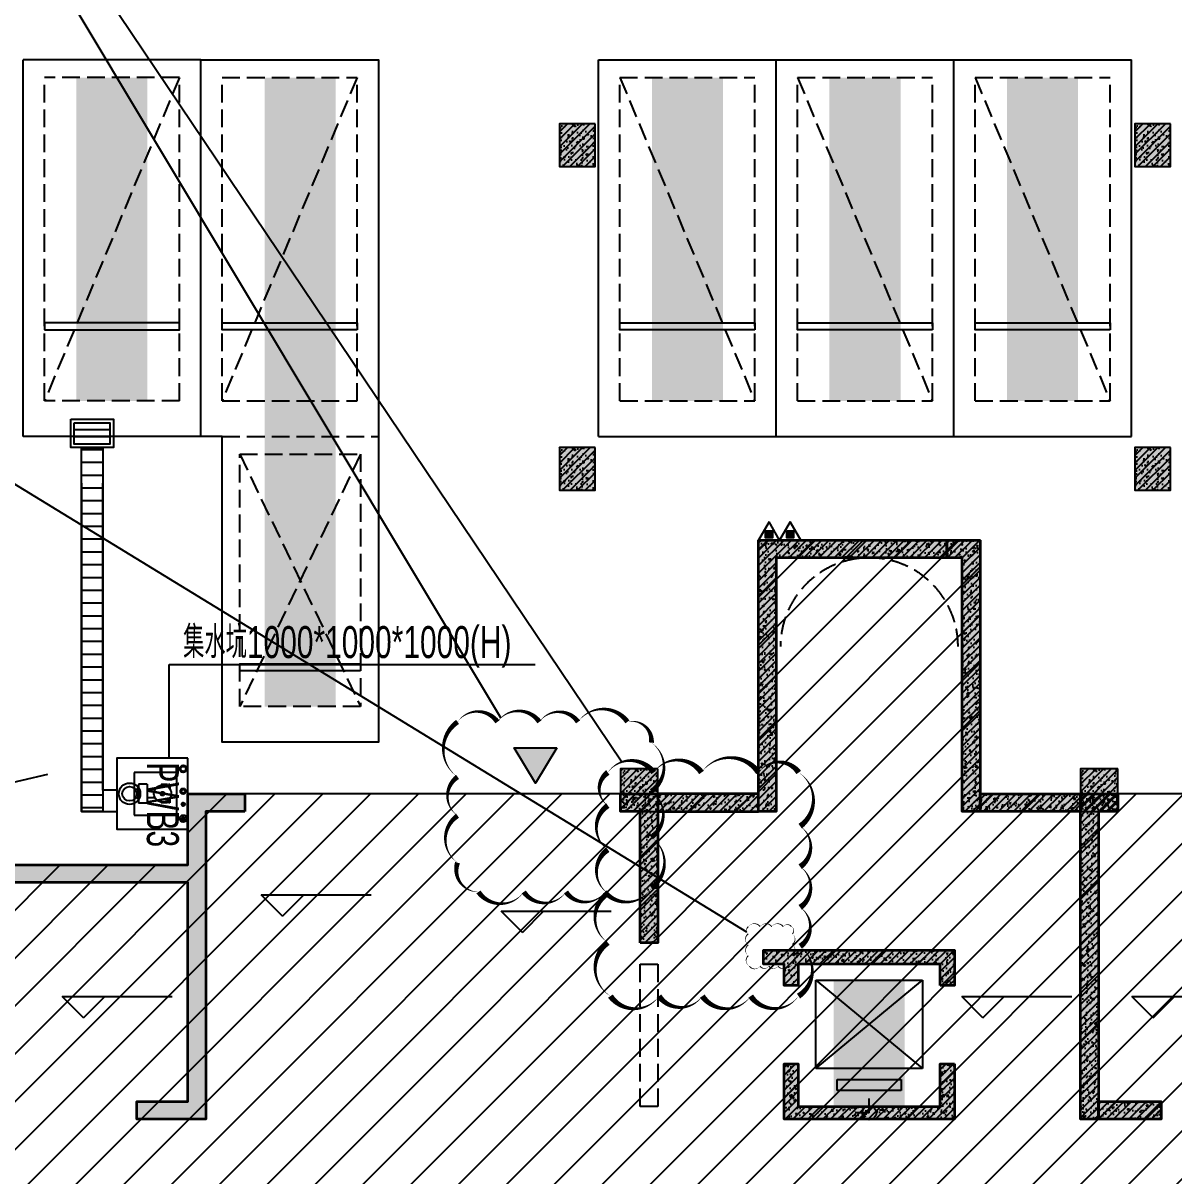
# Model space of a CAD drawing. Extents: x -1338203 to 1886333, y -783476 to 1038610.
# Drawn here: x 684905 to 701105, y -384452 to -368229 of the extents above; entities that cross this region are included whole.
import ezdxf

# ---------------------------------------------------------------- set-up
doc = ezdxf.new("R2010")
doc.units = 0
doc.header["$LTSCALE"] = 1000
doc.header["$MEASUREMENT"] = 0
for name, pattern in [('A-001-平面B2$0$__DASH', [0.35, 0.25, -0.1]), ('A-14-平面B2$0$DASH', [0.35, 0.25, -0.1]), ('DASH', [0.35, 0.25, -0.1]), ('负二层集水坑及排水沟$0$负二层集水坑及排水沟$0$CONTINOUS', [0])]:
    doc.linetypes.add(name, pattern=pattern)
for name, color, linetype in [('A-001-车位参照B1$0$A-001-车位参照B1$0$$0$A-001-车位参照B2$0$0A-P-PKNG-CAR(A)', 43, 'Continuous'), ('A-001-车位参照B2$0$A-001-车位参照B2$0$0A-P-PKNG-CAR(A)', 43, 'Continuous'), ('A-14-平面B2$0$0A-A-SYMB-ELEV', 150, 'Continuous'), ('A-14-平面B2$0$0A-B-D&W', 135, 'Continuous'), ('A-14-平面B2$0$0A-E-EVTR', 2, 'Continuous'), ('A-14-平面B2$0$0A-E-STRS', 2, 'Continuous'), ('p-a-core', 1, 'Continuous'), ('p-a-double', 181, 'Continuous'), ('p-a-regular', 5, 'Continuous'), ('S001地下二墙柱$0$S001地下二墙柱$0$0A-P-PKNG-STRP', 40, 'Continuous'), ('S001地下二墙柱$0$S001地下二墙柱$0$0S-CC-LINE', 52, 'Continuous'), ('S001地下二墙柱$0$S001地下二墙柱$0$0S-CW-HATCH', 251, 'Continuous'), ('S001地下二墙柱$0$S001地下二墙柱$0$0S-CW-HATCH-UP', 251, 'Continuous'), ('S14柱墙B2_B1$0$0S-CW-HATCH', 251, 'Continuous'), ('S14柱墙B2_B1$0$0S-CW-HATCH-UP', 251, 'Continuous'), ('S14柱墙B2_B1$0$0S-CW-LINE', 72, 'Continuous'), ('地面指向箭头', 7, 'Continuous'), ('负二层消火栓$0$负二层消火栓$1$0P-EQUIP-FH', 7, 'Continuous'), ('负二层集水坑及排水沟$0$负二层集水坑及排水沟$0$0P-A-LEAD', 3, 'Continuous'), ('负二层集水坑及排水沟$0$负二层集水坑及排水沟$0$P001-预留预埋-B1$0$P001-预留预埋-B1$0$0P-EQUIP-WW', 7, 'Continuous'), ('负二层集水坑及排水沟$0$负二层集水坑及排水沟$0$给排水设备', 7, '负二层集水坑及排水沟$0$负二层集水坑及排水沟$0$CONTINOUS')]:
    doc.layers.add(name, color=color, linetype=linetype)
for name, color, linetype, plot in [('A-14-平面B2$0$AAD-A-MARK', 6, 'Continuous', False), ('A-14-平面B2$0$AAD-A-MODIFY_20230109', 201, 'Continuous', False), ('A-14-平面B2$0$AAD-A-MODIFY_20230111', 201, 'Continuous', False)]:
    doc.layers.add(name, color=color, linetype=linetype, plot=plot)
doc.styles.add('负二层集水坑及排水沟$0$负二层集水坑及排水沟$0$AAD-S', font='aad-s.shx', dxfattribs={"width": 0.7, "bigfont": 'aad-hztxt.shx'})
doc.styles.add('负二层集水坑及排水沟$0$负二层集水坑及排水沟$0$P001-预留预埋-B1$0$P001-预留预埋-B1$0$AAD-TXT', font='AAD-TXT.shx', dxfattribs={"width": 0.7, "height": 3, "bigfont": 'AAD-HZTXT.shx'})
pattern_1 = [(45, (-537701.02, -383122.39), (-53.0330086, 53.0330086), []), (50, (-537701.02, -383122.39), (215.178055, -18.82564), [22.5, -247.5]), (355, (-537701.02, -383122.39), (-41.6254, 225.65764), [18, -198]), (100.4514, (-537683.09, -383123.96), (173.552815, 206.83186), [19.12206, -210.342634]), (46.1842, (-537701.02, -383062.4), (320.17231, -49.6557), [33.75, -371.25]), (96.6356, (-537674.34, -383066.53), (280.39881, 292.23536), [28.68309, -315.5139]), (351.1842, (-537701.02, -383062.4), (280.39858, 292.23558), [27, -297]), (21, (-537671.02, -383077.39), (179.072116, -120.785667), [22.5, -247.5]), (326, (-537671.02, -383077.39), (72.9946, 217.54501), [18, -198]), (71.4514, (-537656.1, -383087.45), (252.06679, 96.75915), [19.12206, -210.342634]), (37.5, (-537701.02, -383122.39), (3.647957, 99.868156), [0, -195.6, 0, -201, 0, -198.75]), (7.5, (-537701.02, -383122.39), (78.920861, 118.323514), [0, -114.6, 0, -191.1, 0, -75.75]), (327.5, (-537767.92, -383122.39), (160.146731, -6.7664615), [0, -75, 0, -234, 0, -310.5]), (317.5, (-537797.92, -383122.39), (174.95585, 30.031495), [0, -97.5, 0, -155.4, 0, -220.5])]
pattern_2 = [(45, (-2357018.905, -156263.83), (-53.0330086, 53.0330086), []), (50, (-2357018.9, -156263.83), (215.178055, -18.82564), [22.5, -247.5]), (355, (-2357018.9, -156263.83), (-41.6254, 225.65764), [18, -198]), (100.4514, (-2357000.97, -156265.4), (173.552815, 206.831863), [19.122057, -210.342634]), (46.1842, (-2357018.9, -156203.83), (320.172315, -49.655704), [33.75, -371.25]), (96.6356, (-2356992.22, -156207.97), (280.39881, 292.23536), [28.683086, -315.5139]), (351.1842, (-2357018.9, -156203.83), (280.398584, 292.23558), [27, -297]), (21, (-2356988.9, -156218.83), (179.072116, -120.785667), [22.5, -247.5]), (326, (-2356988.9, -156218.83), (72.9946, 217.545014), [18, -198]), (71.4514, (-2356973.98, -156228.9), (252.066789, 96.759149), [19.122057, -210.342634]), (37.5, (-2357018.905, -156263.83), (3.6479566, 99.8681561), [0, -195.6, 0, -201, 0, -198.75]), (7.5, (-2357018.9, -156263.83), (78.920861, 118.3235136), [0, -114.6, 0, -191.1, 0, -75.75]), (327.5, (-2357085.805, -156263.83), (160.1467309, -6.7664615), [0, -75, 0, -234, 0, -310.5]), (317.5, (-2357115.8, -156263.83), (174.955851, 30.031495), [0, -97.5, 0, -155.4, 0, -220.5])]

# ---------------------------------------------------------------- blocks, each defined once
blk = doc.blocks.new('A-14-平面B2')
at = {"layer": 'A-14-平面B2$0$0A-A-SYMB-ELEV'}
for p, q in [((24441, 2769), (24141, 3069)), ((24141, 3069), (25690, 3069)), ((24441, 2769), (24741, 3069)), ((27817, 2537), (27517, 2837)), ((27517, 2837), (29066, 2837)), ((27817, 2537), (28117, 2837)), ((21640, 1338), (21340, 1638)), ((21340, 1638), (22889, 1638)), ((21640, 1338), (21940, 1638)), ((34301, 1338), (34001, 1638)), ((34001, 1638), (35550, 1638)), ((34301, 1338), (34601, 1638)), ((36696, 1338), (36396, 1638)), ((36396, 1638), (37945, 1638)), ((36696, 1338), (36996, 1638))]:
    blk.add_line(p, q, dxfattribs=at)
at = {"layer": 'A-14-平面B2$0$0A-B-D&W', "linetype": 'A-14-平面B2$0$DASH'}
blk.add_lwpolyline([(29475, 2090), (29725, 2090), (29725, 90), (29475, 90)], close=True, dxfattribs=at)
at = {"layer": 'A-14-平面B2$0$0A-E-EVTR'}
for p, q in [((31950, 625), (31950, 1865)), ((31950, 1865), (33450, 1865)), ((31950, 625), (33450, 1865)), ((31950, 1865), (33450, 625)), ((33450, 1865), (33450, 625)), ((33450, 625), (31950, 625)), ((32250, 315), (32250, 470)), ((32250, 470), (33150, 470)), ((33150, 470), (33150, 315)), ((33150, 315), (32250, 315))]:
    blk.add_line(p, q, dxfattribs=at)
at = {"layer": 'A-14-平面B2$0$0A-E-STRS', "linetype": 'A-14-平面B2$0$DASH'}
blk.add_arc((32700, 6560), 1250, 0, 180, dxfattribs=at)
at = {"layer": 'A-14-平面B2$0$AAD-A-MARK'}
for q in [(32700, 200), (32700, 200), (32700, 200), (32500, 0), (32500, 0), (32500, 0)]:
    blk.add_line((32700, 0), q, dxfattribs=at)
blk.add_circle((32700, 0), 100, dxfattribs=at)
blk.add_circle((32700, 0), 100, dxfattribs=at)
blk.add_circle((32700, 0), 100, dxfattribs=at)
at = {"layer": 'A-14-平面B2$0$AAD-A-MODIFY_20230109', "color": 6}
for p, q in [((29216, 4936), (16751, 23458)), ((27516, 5559), (16833, 23371))]:
    blk.add_line(p, q, dxfattribs=at)
at = {"layer": 'A-14-平面B2$0$AAD-A-MODIFY_20230109', "color": 6, "flags": 128}
for points in [[(26905, 5501, 0, 71.8, -0.520567), (27466, 5501, 0, 71.8, -0.520567), (28057, 5501, 0, 71.8, -0.520567), (28601, 5501, 0, 71.8, -0.520567), (29296, 5501, 0, 71.8, -0.520567), (29633, 5209, 0, 71.8, -0.520567), (29633, 4525, 0, 71.8, -0.520567), (29633, 3878, 0, 71.8, -0.520567), (29633, 3167, 0, 71.8, -0.520567), (28979, 3108, 0, 71.8, -0.520567), (28431, 3108, 0, 71.8, -0.520567), (27837, 3108, 0, 71.8, -0.520567), (27199, 3108, 0, 71.8, -0.520567), (26905, 3520, 0, 71.8, -0.520567), (26905, 4181, 0, 71.8, -0.520567), (26905, 4727, 0, 71.8, -0.520567)], [(29020, 4789, 0, 81.2, -0.520567), (29666, 4789, 0, 81.2, -0.520567), (30339, 4789, 0, 81.2, -0.520567), (31142, 4789, 0, 81.2, -0.520567), (31707, 4789, 0, 81.2, -0.520567), (31728, 4033, 0, 81.2, -0.520567), (31728, 3463, 0, 81.2, -0.520567), (31728, 2891, 0, 81.2, -0.520567), (31728, 2343, 0, 81.2, -0.520567), (31704, 1642, 0, 81.2, -0.520567), (31031, 1642, 0, 81.2, -0.520567), (30350, 1642, 0, 81.2, -0.520567), (29740, 1642, 0, 81.2, -0.520567), (29057, 1642, 0, 81.2, -0.520567), (29020, 2395, 0, 81.2, -0.520567), (29020, 3090, 0, 81.2, -0.520567), (29020, 3704, 0, 81.2, -0.520567), (29020, 4324, 0, 81.2, -0.520567)]]:
    blk.add_lwpolyline(points, format="xyseb", close=True, dxfattribs=at)
at = {"layer": 'A-14-平面B2$0$AAD-A-MODIFY_20230111', "color": 4}
blk.add_line((30978, 2543), (2956, 19679), dxfattribs=at)
at = {"layer": 'A-14-平面B2$0$AAD-A-MODIFY_20230111', "color": 4, "flags": 128}
blk.add_lwpolyline([(30998, 2619, 0, 16.7, -0.520567), (31164, 2619, 0, 16.7, -0.520567), (31327, 2619, 0, 16.7, -0.520567), (31490, 2619, 0, 16.7, -0.520567), (31604, 2619, 0, 16.7, -0.520567), (31617, 2518, 0, 16.7, -0.520567), (31617, 2370, 0, 16.7, -0.520567), (31617, 2225, 0, 16.7, -0.520567), (31617, 2101, 0, 16.7, -0.520567), (31541, 2064, 0, 16.7, -0.520567), (31416, 2064, 0, 16.7, -0.520567), (31287, 2064, 0, 16.7, -0.520567), (31162, 2064, 0, 16.7, -0.520567), (31013, 2064, 0, 16.7, -0.520567), (30998, 2211, 0, 16.7, -0.520567), (30998, 2362, 0, 16.7, -0.520567), (30998, 2519, 0, 16.7, -0.520567)], format="xyseb", close=True, dxfattribs=at)
blk = doc.blocks.new('A-001-主楼组合参照B2')
at = {"ltscale": 0.002}
h = blk.add_hatch(dxfattribs=at)
h.set_pattern_fill('ANSI31', color=8, scale=300)
h.set_pattern_definition([(45, (-290759.76, -7878.1), (-336.7596, 336.7596), [])])
h.paths.add_polyline_path([(66281, -186940), (66281, -185540), (62441, -185540), (62441, -181550), (55141, -181550), (55141, -185540), (51301, -185540), (51301, -186940), (44981, -186940), (44981, -185540), (41131, -185540), (41131, -181650), (37392, -181650), (37392, -179560), (38191, -179560), (38191, -176360), (41051, -176360), (41051, -174560), (42851, -174560), (42851, -173660), (46981, -173660), (46981, -172090), (50101, -172090), (50101, -174560), (67481, -174560), (67481, -172090), (70601, -172090), (70601, -174560), (76531, -174560), (76531, -176360), (79391, -176360), (79391, -179560), (80191, -179560), (80191, -182110), (81091, -182110), (81091, -185540), (72601, -185540), (72601, -186940)])
h.paths.add_polyline_path([(2291, -185540), (9781, -185540), (9781, -186540), (9631, -186540), (9631, -186940), (16251, -186940), (16251, -186540), (16101, -186540), (16101, -185540), (23691, -185540), (23691, -179560), (22891, -179560), (22891, -176360), (20031, -176360), (20031, -174560), (18231, -174560), (18231, -173660), (14101, -173660), (14101, -172090), (10981, -172090), (10981, -174560), (-6399, -174560), (-6399, -172090), (-9519, -172090), (-9519, -174560), (-15449, -174560), (-15449, -176360), (-18309, -176360), (-18309, -179560), (-19109, -179560), (-19109, -181610), (-20009, -181610), (-20009, -185540), (-11519, -185540), (-11519, -186540), (-11669, -186540), (-11669, -186940), (-5049, -186940), (-5049, -186540), (-5199, -186540), (-5199, -185540), (-1359, -185540), (-1359, -181550), (2291, -181550)])
h.paths.add_polyline_path([(-109959, -168806), (-109959, -173536), (-109709, -173536), (-103819, -173536), (-103819, -177236), (-99249, -177236), (-99249, -178036), (-92869, -178036), (-92869, -177236), (-71299, -177236), (-71299, -178036), (-64919, -178036), (-64919, -177236), (-54209, -177236), (-54209, -168806), (-59109, -168806), (-59109, -167906), (-62059, -167906), (-62059, -168806), (-64369, -168806), (-64369, -167456), (-66169, -167456), (-66169, -165386), (-69469, -165386), (-69469, -167386), (-71849, -167386), (-71849, -168806), (-82159, -168806), (-82159, -167906), (-85209, -167906), (-85209, -168806), (-92319, -168806), (-92319, -167386), (-94699, -167386), (-94699, -165386), (-97999, -165386), (-97999, -167456), (-99799, -167456), (-99799, -168806)])
h.paths.add_polyline_path([(-115664, -225244), (-115664, -225844), (-115414, -225844), (-115414, -225244), (-114084, -225244), (-114084, -225844), (-113834, -225844), (-113834, -225244), (-112009, -225244), (-112009, -225844), (-111589, -225844), (-111589, -225244), (-92909, -225244), (-92909, -225844), (-92489, -225844), (-92489, -225244), (-90664, -225244), (-90664, -225844), (-90414, -225844), (-90414, -225244), (-89084, -225244), (-89084, -225844), (-88834, -225844), (-88834, -225244), (-82964, -225244), (-82964, -225844), (-82714, -225844), (-82714, -225244), (-81384, -225244), (-81384, -225844), (-81134, -225844), (-81134, -225244), (-79309, -225244), (-79309, -225844), (-78889, -225844), (-78889, -225244), (-60209, -225244), (-60209, -225844), (-59789, -225844), (-59789, -225244), (-57964, -225244), (-57964, -225844), (-57714, -225844), (-57714, -225244), (-56384, -225244), (-56384, -225844), (-56134, -225844), (-56134, -225244), (-53249, -225244), (-53249, -216464), (-53249, -216464), (-56519, -216464), (-56519, -216464), (-59959, -216464), (-59959, -215464), (-67989, -215464), (-67989, -211894), (-71109, -211894), (-71109, -215464), (-79139, -215464), (-79139, -216464), (-81759, -216464), (-81759, -215464), (-83909, -215464), (-83909, -216464), (-86599, -216464), (-87849, -216464), (-92659, -216464), (-92659, -215464), (-100689, -215464), (-100689, -211894), (-103809, -211894), (-103809, -215464), (-111839, -215464), (-111839, -215464), (-114239, -215464), (-114239, -215464), (-116459, -215464), (-116459, -216464), (-118549, -216464), (-118549, -221294), (-119249, -221294), (-119249, -221894), (-118549, -221894), (-118549, -223844), (-119249, -223844), (-119249, -224444), (-118549, -224444), (-118549, -225244)])
h.paths.add_polyline_path([(-11949, -235160), (-15609, -235160), (-15609, -237714), (-16509, -237714), (-16509, -241140), (-8019, -241140), (-8019, -242140), (-8169, -242140), (-8169, -242540), (-1549, -242540), (-1549, -242140), (-1699, -242140), (-1699, -241140), (13281, -241140), (13281, -242140), (13131, -242140), (13131, -242540), (19751, -242540), (19751, -242140), (19601, -242140), (19601, -241140), (27191, -241140), (27191, -239340), (27191, -239340), (27191, -237140), (27191, -237140), (27191, -235250), (23441, -235250), (23441, -230950), (23441, -230160), (21531, -230160), (17601, -230160), (17602, -227690), (14482, -227690), (14481, -230160), (-2899, -230160), (-2899, -227690), (-6019, -227690), (-6019, -230160), (-9949, -230160), (-11949, -230160)])
h.paths.add_polyline_path([(67491, -237140), (67491, -235160), (71151, -235160), (71151, -234560), (73051, -234560), (73051, -230160), (77081, -230160), (77081, -227690), (80201, -227690), (80201, -230160), (97581, -230160), (97581, -227690), (100701, -227690), (100701, -230160), (104631, -230160), (106631, -230160), (106631, -231960), (109491, -231960), (109491, -235160), (110291, -235160), (110291, -237713), (111191, -237713), (111191, -241140), (102701, -241140), (102701, -242140), (102851, -242140), (102851, -242540), (96231, -242540), (96231, -242140), (96381, -242140), (96381, -241140), (81401, -241140), (81401, -242140), (81551, -242140), (81551, -242540), (74931, -242540), (74931, -242140), (75081, -242140), (75081, -241140), (67491, -241140), (67491, -239340)])
h.paths.add_polyline_path([(11811, -302465), (13796, -302220), (17696, -301741), (17394, -299289), (20491, -298908), (20793, -301359), (25884, -300733), (26493, -305676), (29133, -305351), (28525, -300408), (38043, -299237), (37741, -296785), (40838, -296404), (41140, -298856), (45040, -298376), (47025, -298132), (47636, -303094), (50474, -302745), (51268, -302647), (51580, -305181), (52178, -310042), (48297, -310519), (48118, -309060), (44465, -309509), (44588, -310502), (44736, -310484), (44785, -310881), (38215, -311689), (38166, -311292), (38315, -311274), (38193, -310281), (23325, -312111), (23447, -313103), (23596, -313085), (23645, -313482), (17074, -314290), (17025, -313893), (17174, -313875), (17052, -312883), (1787, -314761), (1909, -315753), (2058, -315735), (2107, -316132), (-4463, -316941), (-4512, -316544), (-4363, -316525), (-4485, -315533), (-12912, -316570), (-13331, -313165), (-12437, -313055), (-12507, -312490), (-12749, -310524), (-11955, -310427), (-12346, -307251), (-9507, -306901), (-9727, -305115), (-7940, -304896), (-8050, -304003), (-3951, -303497), (-4143, -301939), (-1046, -301558), (-745, -304010), (7186, -303034), (7796, -307996), (12421, -307427)])
h.paths.add_polyline_path([(118676, -301883), (118079, -297021), (118079, -297019), (118009, -296454), (117768, -294488), (116974, -294586), (116584, -291410), (113745, -291758), (113526, -289972), (111540, -290216), (107640, -290695), (107339, -288243), (104242, -288623), (104543, -291075), (87293, -293193), (86992, -290742), (83895, -291122), (84196, -293574), (80295, -294053), (78310, -294297), (78920, -299259), (76081, -299608), (75287, -299705), (75598, -302240), (76016, -305641), (83549, -304716), (83671, -305708), (83522, -305726), (83571, -306123), (90142, -305317), (90093, -304920), (89944, -304938), (89822, -303945), (104690, -302119), (104812, -303112), (104663, -303130), (104712, -303527), (111283, -302720), (111234, -302323), (111085, -302341), (110963, -301349), (114617, -300901), (114796, -302359)])
at = {"color": 3, "flags": 128}
blk.add_lwpolyline([(-59959, -215464), (-67989, -215464), (-67989, -211894), (-71109, -211894), (-71109, -215464), (-79139, -215464), (-79139, -216464), (-81759, -216464), (-81759, -215464), (-83909, -215464), (-83909, -216464), (-86599, -216464), (-87849, -216464), (-92659, -216464), (-92659, -215464), (-100689, -215464)], dxfattribs=at)
blk.add_blockref('A-14-平面B2', (-102249, -219953))
blk = doc.blocks.new('负二层集水坑及排水沟$0$负二层集水坑及排水沟$0$P001-预留预埋-B1$0$EREF')
at = {"layer": '负二层集水坑及排水沟$0$负二层集水坑及排水沟$0$P001-预留预埋-B1$0$P001-预留预埋-B1$0$0P-EQUIP-WW'}
for p, q in [((81748, 163902), (81730, 163920)), ((81767, 163905), (81733, 163939)), ((81777, 163917), (81745, 163949)), ((81104, 163835), (81104, 163235)), ((81704, 163835), (81104, 163835)), ((81274, 163735), (81337, 163735)), ((81274, 163735), (81274, 163719)), ((81274, 163719), (81317, 163719)), ((81274, 163706), (81306, 163706)), ((81274, 163706), (81274, 163615)), ((81471, 163735), (81534, 163735)), ((81491, 163719), (81534, 163719)), ((81502, 163706), (81534, 163706)), ((81534, 163735), (81534, 163719)), ((81534, 163706), (81534, 163615)), ((81704, 163235), (81704, 163835)), ((81274, 163615), (81285, 163615)), ((81345, 163529), (81345, 163416)), ((81463, 163529), (81463, 163416)), ((81523, 163615), (81534, 163615)), ((81270, 163416), (81538, 163416)), ((81270, 163416), (81270, 163295)), ((81538, 163416), (81538, 163295)), ((81104, 163235), (81704, 163235)), ((81270, 163295), (81538, 163295)), ((81328, 163289), (81480, 163289)), ((81328, 163289), (81328, 163280)), ((81328, 163280), (81480, 163280)), ((81345, 163295), (81345, 163289)), ((81345, 163280), (81345, 163252)), ((81463, 163295), (81463, 163289)), ((81463, 163280), (81463, 163252)), ((81480, 163289), (81480, 163280))]:
    blk.add_line(p, q, dxfattribs=at)
blk.add_lwpolyline([(80904, 163992), (80904, 162992), (81904, 162992), (81904, 163992)], close=True, dxfattribs=at)
for centre, radius in [((81054, 163926), 50), ((81054, 163926), 35), ((81369, 163926), 40), ((81369, 163926), 25), ((81554, 163926), 25), ((81554, 163926), 15), ((81754, 163926), 50), ((81754, 163926), 25), ((81404, 163635), 121), ((81404, 163635), 27), ((81404, 163170), 151), ((81404, 163170), 102)]:
    blk.add_circle(centre, radius, dxfattribs=at)
at = {"layer": '负二层集水坑及排水沟$0$负二层集水坑及排水沟$0$P001-预留预埋-B1$0$P001-预留预埋-B1$0$0P-EQUIP-WW', "style": '负二层集水坑及排水沟$0$负二层集水坑及排水沟$0$P001-预留预埋-B1$0$P001-预留预埋-B1$0$AAD-TXT', "width": 0.7}
blk.add_text('PWB3', height=450, dxfattribs=at).set_placement((80962, 163414, 3000))
blk = doc.blocks.new('负二层集水坑及排水沟')
at = {"layer": '负二层集水坑及排水沟$0$负二层集水坑及排水沟$0$给排水设备'}
h = blk.add_hatch(dxfattribs=at)
h.set_pattern_fill('玻璃', color=256, scale=150)
h.set_pattern_definition([(0, (-766365.37, 163790.93), (0, 180), [])])
h.paths.add_polyline_path([(-80639, -210593), (-80339, -210593), (-80339, -215713), (-80639, -215713)])
at = {"layer": '负二层集水坑及排水沟$0$负二层集水坑及排水沟$0$0P-A-LEAD'}
for p, q in [((-79404, -214963), (-79404, -213644)), ((-79404, -213644), (-74252, -213644)), ((-81115, -215193), (-83564, -215754))]:
    blk.add_line(p, q, dxfattribs=at)
at = {"layer": '负二层集水坑及排水沟$0$负二层集水坑及排水沟$0$给排水设备'}
for p, q in [((-80239, -210343), (-80739, -210343)), ((-80239, -210443), (-80739, -210443)), ((-80239, -210443), (-80739, -210443))]:
    blk.add_line(p, q, dxfattribs=at)
at = {"layer": '负二层集水坑及排水沟$0$负二层集水坑及排水沟$0$给排水设备', "elevation": 0}
for points in [[(-80789, -210193), (-80189, -210193), (-80189, -210593), (-80789, -210593)], [(-80739, -210243), (-80239, -210243), (-80239, -210543), (-80739, -210543)]]:
    blk.add_lwpolyline(points, close=True, dxfattribs=at)
at = {"layer": '负二层集水坑及排水沟$0$负二层集水坑及排水沟$0$给排水设备'}
blk.add_lwpolyline([(-80639, -210593), (-80339, -210593), (-80339, -215713), (-80639, -215713)], close=True, dxfattribs=at)
for points in [[(-80639, -211093), (-80639, -215713), (-80139, -215713)], [(-80139, -215413), (-80339, -215413), (-80339, -211093)]]:
    blk.add_lwpolyline(points, dxfattribs=at)
at = {"layer": '负二层集水坑及排水沟$0$负二层集水坑及排水沟$0$给排水设备', "rotation": 270}
blk.add_blockref('负二层集水坑及排水沟$0$负二层集水坑及排水沟$0$P001-预留预埋-B1$0$EREF', (-243131, -134059), dxfattribs=at)
at = {"layer": '负二层集水坑及排水沟$0$负二层集水坑及排水沟$0$0P-A-LEAD', "color": 7, "style": '负二层集水坑及排水沟$0$负二层集水坑及排水沟$0$AAD-S', "width": 0.7}
blk.add_text('集水坑1000*1000*1000(H)', height=450, dxfattribs=at).set_placement((-79207, -213554))
blk = doc.blocks.new('负二层消火栓$0$负二层消火栓$1$$TwtSys$00000546')
h = blk.add_hatch()
h.set_pattern_fill('ANSI31', color=256, scale=200, style=0)
h.set_pattern_definition([(45, (-38543.802, -6670.83), (-17.67767, 17.67767), [])])
h.paths.add_polyline_path([(-65, 174), (65, 174), (65, 44), (-65, 44)])
for points in [[(0, 344), (-198, 0), (198, 0)], [(-65, 174), (65, 174), (65, 44), (-65, 44)]]:
    blk.add_lwpolyline(points, close=True)
blk = doc.blocks.new('负二层消火栓')
at = {"layer": '负二层消火栓$0$负二层消火栓$1$0P-EQUIP-FH', "xscale": 0.75, "yscale": 0.75, "zscale": 0.75}
for p in [(-70960, -211893), (-70662, -211893)]:
    blk.add_blockref('负二层消火栓$0$负二层消火栓$1$$TwtSys$00000546', p, dxfattribs=at)
blk = doc.blocks.new('S14柱墙B2_B1')
at = {"layer": 'S14柱墙B2_B1$0$0S-CW-HATCH'}
h = blk.add_hatch(color=256, dxfattribs=at)
h.dxf.hatch_style = 1
h.paths.add_polyline_path([(33790, 7810), (31390, 7810), (31390, 4240), (31140, 4240), (31140, 8060), (33790, 8060)])
h = blk.add_hatch(color=256, dxfattribs=at)
h.dxf.hatch_style = 1
h.paths.add_polyline_path([(34260, 8060), (34260, 4240), (34010, 4240), (34010, 7810), (33790, 7810), (33790, 8060)])
h = blk.add_hatch(color=256, dxfattribs=at)
h.dxf.hatch_style = 1
h.paths.add_polyline_path([(23910, 4240), (23360, 4240), (23360, 3400), (23360, -90), (22390, -90), (22390, 160), (23110, 160), (23110, 3240), (19850, 3240), (19850, 3490), (23110, 3490), (23110, 4490), (23910, 4490)])
h = blk.add_hatch(color=256, dxfattribs=at)
h.dxf.hatch_style = 1
h.paths.add_polyline_path([(29475, 2390), (29475, 4240), (29200, 4240), (29200, 4490), (29725, 4490), (29725, 2390)])
h = blk.add_hatch(color=256, dxfattribs=at)
h.dxf.hatch_style = 1
h.paths.add_polyline_path([(31140, 4490), (29725, 4490), (29725, 4240), (31140, 4240)])
h = blk.add_hatch(color=256, dxfattribs=at)
h.dxf.hatch_style = 1
h.paths.add_polyline_path([(34260, 4490), (35675, 4490), (35675, 4240), (34260, 4240)])
h = blk.add_hatch(color=256, dxfattribs=at)
h.dxf.hatch_style = 1
h.paths.add_polyline_path([(36200, 4240), (35925, 4240), (35925, -90), (35675, -90), (35675, 4490), (36200, 4490)])
h = blk.add_hatch(color=256, dxfattribs=at)
h.dxf.hatch_style = 1
h.paths.add_polyline_path([(33700, 1790), (33700, 2090), (32590, 2090), (31700, 2090), (31700, 1790), (31500, 1790), (31500, 2090), (31210, 2090), (31210, 2270), (31210, 2290), (33880, 2290), (33900, 2290), (33900, 1790)])
h = blk.add_hatch(color=256, dxfattribs=at)
h.dxf.hatch_style = 1
h.paths.add_polyline_path([(33900, 690), (33900, -90), (32700, -90), (31500, -90), (31500, 690), (31700, 690), (31700, 90), (32700, 90), (33700, 90), (33700, 690)])
h = blk.add_hatch(color=256, dxfattribs=at)
h.dxf.hatch_style = 1
h.paths.add_polyline_path([(35925, 160), (36810, 160), (36810, -90), (35925, -90)])
at = {"layer": 'S14柱墙B2_B1$0$0S-CW-HATCH-UP'}
h = blk.add_hatch(dxfattribs=at)
h.set_pattern_fill('钢筋混凝土', color=256, scale=30)
h.set_pattern_definition(pattern_1)
h.paths.add_polyline_path([(33790, 7810), (31390, 7810), (31390, 4240), (31140, 4240), (31140, 8060), (33790, 8060)])
h = blk.add_hatch(dxfattribs=at)
h.set_pattern_fill('钢筋混凝土', color=256, scale=30)
h.set_pattern_definition(pattern_1)
h.paths.add_polyline_path([(34260, 8060), (34260, 4240), (34010, 4240), (34010, 7810), (33790, 7810), (33790, 8060)])
h = blk.add_hatch(dxfattribs=at)
h.set_pattern_fill('钢筋混凝土', color=256, scale=30)
h.set_pattern_definition([(45, (-586835.16, -495521.72), (-53.0330086, 53.0330086), []), (50, (-586835.16, -495521.72), (215.178055, -18.82564), [22.5, -247.5]), (355, (-586835.16, -495521.72), (-41.6254, 225.65764), [18, -198]), (100.4514, (-586817.23, -495523.3), (173.552815, 206.83186), [19.12206, -210.342634]), (46.1842, (-586835.16, -495461.72), (320.172315, -49.6557), [33.75, -371.25]), (96.6356, (-586808.48, -495465.86), (280.39881, 292.23536), [28.68309, -315.5139]), (351.1842, (-586835.16, -495461.72), (280.39858, 292.23558), [27, -297]), (21, (-586805.16, -495476.72), (179.072116, -120.785667), [22.5, -247.5]), (326, (-586805.16, -495476.72), (72.9946, 217.545014), [18, -198]), (71.4514, (-586790.24, -495486.79), (252.06679, 96.75915), [19.12206, -210.342634]), (37.5, (-586835.16, -495521.72), (3.6479566, 99.868156), [0, -195.6, 0, -201, 0, -198.75]), (7.5, (-586835.16, -495521.72), (78.920861, 118.323514), [0, -114.6, 0, -191.1, 0, -75.75]), (327.5, (-586902.06, -495521.72), (160.146731, -6.7664615), [0, -75, 0, -234, 0, -310.5]), (317.5, (-586932.06, -495521.72), (174.95585, 30.031495), [0, -97.5, 0, -155.4, 0, -220.5])])
h.paths.add_polyline_path([(23910, 4240), (23360, 4240), (23360, 3400), (23360, -90), (22390, -90), (22390, 160), (23110, 160), (23110, 3240), (19850, 3240), (19850, 3490), (23110, 3490), (23110, 4490), (23910, 4490)])
h = blk.add_hatch(dxfattribs=at)
h.set_pattern_fill('钢筋混凝土', color=256, scale=30)
h.set_pattern_definition(pattern_1)
h.paths.add_polyline_path([(29475, 2390), (29475, 4240), (29200, 4240), (29200, 4490), (29725, 4490), (29725, 2390)])
h = blk.add_hatch(dxfattribs=at)
h.set_pattern_fill('钢筋混凝土', color=256, scale=30)
h.set_pattern_definition(pattern_2)
h.paths.add_polyline_path([(31140, 4490), (29725, 4490), (29725, 4240), (31140, 4240)])
h = blk.add_hatch(dxfattribs=at)
h.set_pattern_fill('钢筋混凝土', color=256, scale=30)
h.set_pattern_definition(pattern_2)
h.paths.add_polyline_path([(34260, 4490), (35675, 4490), (35675, 4240), (34260, 4240)])
h = blk.add_hatch(dxfattribs=at)
h.set_pattern_fill('钢筋混凝土', color=256, scale=30)
h.set_pattern_definition(pattern_1)
h.paths.add_polyline_path([(36200, 4240), (35925, 4240), (35925, -90), (35675, -90), (35675, 4490), (36200, 4490)])
h = blk.add_hatch(dxfattribs=at)
h.set_pattern_fill('钢筋混凝土', color=256, scale=30)
h.set_pattern_definition(pattern_1)
h.paths.add_polyline_path([(33700, 1790), (33700, 2090), (32590, 2090), (31700, 2090), (31700, 1790), (31500, 1790), (31500, 2090), (31210, 2090), (31210, 2270), (31210, 2290), (33880, 2290), (33900, 2290), (33900, 1790)])
h = blk.add_hatch(dxfattribs=at)
h.set_pattern_fill('钢筋混凝土', color=256, scale=30)
h.set_pattern_definition(pattern_1)
h.paths.add_polyline_path([(33900, 690), (33900, -90), (32700, -90), (31500, -90), (31500, 690), (31700, 690), (31700, 90), (32700, 90), (33700, 90), (33700, 690)])
h = blk.add_hatch(dxfattribs=at)
h.set_pattern_fill('钢筋混凝土', color=256, scale=30)
h.set_pattern_definition([(45, (-2309483.905, -265825.844), (-53.0330086, 53.0330086), []), (50, (-2309483.9, -265825.84), (215.178055, -18.82564), [22.5, -247.5]), (355, (-2309483.9, -265825.84), (-41.6254, 225.65764), [18, -198]), (100.4514, (-2309465.97, -265827.41), (173.552815, 206.831863), [19.122057, -210.342634]), (46.1842, (-2309483.9, -265765.84), (320.172315, -49.655704), [33.75, -371.25]), (96.6356, (-2309457.22, -265769.98), (280.39881, 292.23536), [28.683086, -315.5139]), (351.1842, (-2309483.9, -265765.84), (280.398584, 292.23558), [27, -297]), (21, (-2309453.9, -265780.84), (179.072116, -120.785667), [22.5, -247.5]), (326, (-2309453.9, -265780.84), (72.9946, 217.545014), [18, -198]), (71.4514, (-2309438.98, -265790.9), (252.066789, 96.759149), [19.122057, -210.342634]), (37.5, (-2309483.905, -265825.844), (3.6479566, 99.8681561), [0, -195.6, 0, -201, 0, -198.75]), (7.5, (-2309483.9, -265825.84), (78.920861, 118.3235136), [0, -114.6, 0, -191.1, 0, -75.75]), (327.5, (-2309550.805, -265825.84), (160.1467309, -6.7664615), [0, -75, 0, -234, 0, -310.5]), (317.5, (-2309580.8, -265825.84), (174.955851, 30.031495), [0, -97.5, 0, -155.4, 0, -220.5])])
h.paths.add_polyline_path([(35925, 160), (36810, 160), (36810, -90), (35925, -90)])
at = {"layer": 'S14柱墙B2_B1$0$0S-CW-LINE', "lineweight": 35}
for points in [[(33790, 7810), (31390, 7810), (31390, 4240), (31140, 4240), (31140, 8060), (33790, 8060)], [(34260, 8060), (34260, 4240), (34010, 4240), (34010, 7810), (33790, 7810), (33790, 8060)], [(23910, 4240), (23360, 4240), (23360, 3400), (23360, -90), (22390, -90), (22390, 160), (23110, 160), (23110, 3240), (19850, 3240), (19850, 3490), (23110, 3490), (23110, 4490), (23910, 4490)], [(29475, 2390), (29475, 4240), (29200, 4240), (29200, 4490), (29725, 4490), (29725, 2390)], [(31140, 4490), (29725, 4490), (29725, 4240), (31140, 4240)], [(34260, 4490), (35675, 4490), (35675, 4240), (34260, 4240)], [(36200, 4240), (35925, 4240), (35925, -90), (35675, -90), (35675, 4490), (36200, 4490)], [(33700, 1790), (33700, 2090), (32590, 2090), (31700, 2090), (31700, 1790), (31500, 1790), (31500, 2090), (31210, 2090), (31210, 2270), (31210, 2290), (33880, 2290), (33900, 2290), (33900, 1790)], [(33900, 690), (33900, -90), (32700, -90), (31500, -90), (31500, 690), (31700, 690), (31700, 90), (32700, 90), (33700, 90), (33700, 690)], [(35925, 160), (36810, 160), (36810, -90), (35925, -90)]]:
    blk.add_lwpolyline(points, close=True, dxfattribs=at)
blk = doc.blocks.new('S001地下二墙柱')
at = {"layer": 'S001地下二墙柱$0$S001地下二墙柱$0$0S-CW-HATCH'}
h = blk.add_hatch(color=256, dxfattribs=at)
h.dxf.hatch_style = 1
h.paths.add_polyline_path([(-73409, -206036), (-73909, -206036), (-73909, -206636), (-73409, -206636)])
h = blk.add_hatch(color=256, dxfattribs=at)
h.dxf.hatch_style = 1
h.paths.add_polyline_path([(-65309, -206036), (-65809, -206036), (-65809, -206636), (-65309, -206636)])
h = blk.add_hatch(color=256, dxfattribs=at)
h.dxf.hatch_style = 1
h.paths.add_polyline_path([(-73409, -210593), (-73909, -210593), (-73909, -211193), (-73409, -211193)])
h = blk.add_hatch(color=256, dxfattribs=at)
h.dxf.hatch_style = 1
h.paths.add_polyline_path([(-65309, -210593), (-65809, -210593), (-65809, -211193), (-65309, -211193)])
h = blk.add_hatch(color=256, dxfattribs=at)
h.dxf.hatch_style = 1
h.paths.add_polyline_path([(-72524, -215113), (-73049, -215113), (-73049, -215713), (-72524, -215713)])
h = blk.add_hatch(color=256, dxfattribs=at)
h.dxf.hatch_style = 1
h.paths.add_polyline_path([(-66049, -215113), (-66574, -215113), (-66574, -215713), (-66049, -215713)])
at = {"layer": 'S001地下二墙柱$0$S001地下二墙柱$0$0S-CW-HATCH-UP'}
h = blk.add_hatch(dxfattribs=at)
h.set_pattern_fill('钢筋混凝土', color=256, scale=30)
h.set_pattern_definition([(45, (-41098.03, -197084.16), (-53.03301, 53.03301), []), (50, (-41098.03, -197084.16), (215.1781, -18.8256), [22.5, -247.5]), (355, (-41098.03, -197084.16), (-41.6254, 225.6576), [18, -198]), (100.4514, (-41080.1, -197085.73), (173.5528, 206.8319), [19.122, -210.3426]), (46.1842, (-41098.03, -197024.16), (320.1723, -49.6557), [33.75, -371.25]), (96.6356, (-41071.35, -197028.3), (280.3988, 292.2354), [28.683, -315.514]), (351.1842, (-41098.03, -197024.16), (280.3986, 292.2356), [27, -297]), (21, (-41068.03, -197039.16), (179.0721, -120.7857), [22.5, -247.5]), (326, (-41068.03, -197039.16), (72.9946, 217.545), [18, -198]), (71.4514, (-41053.1, -197049.23), (252.0668, 96.7591), [19.122, -210.3426]), (37.5, (-41098.03, -197084.16), (3.64796, 99.86816), [0, -195.6, 0, -201, 0, -198.75]), (7.5, (-41098.03, -197084.16), (78.92086, 118.3235), [0, -114.6, 0, -191.1, 0, -75.75]), (327.5, (-41164.93, -197084.16), (160.14673, -6.76646), [0, -75, 0, -234, 0, -310.5]), (317.5, (-41194.93, -197084.16), (174.95585, 30.0315), [0, -97.5, 0, -155.4, 0, -220.5])])
h.paths.add_polyline_path([(-73409, -206036), (-73909, -206036), (-73909, -206636), (-73409, -206636)])
h = blk.add_hatch(dxfattribs=at)
h.set_pattern_fill('钢筋混凝土', color=256, scale=30)
h.set_pattern_definition([(45, (-32998.03, -197084.16), (-53.03301, 53.03301), []), (50, (-32998.03, -197084.16), (215.1781, -18.8256), [22.5, -247.5]), (355, (-32998.03, -197084.16), (-41.6254, 225.6576), [18, -198]), (100.4514, (-32980.1, -197085.73), (173.5528, 206.8319), [19.122, -210.3426]), (46.1842, (-32998.03, -197024.16), (320.1723, -49.6557), [33.75, -371.25]), (96.6356, (-32971.35, -197028.3), (280.3988, 292.2354), [28.683, -315.514]), (351.1842, (-32998.03, -197024.16), (280.3986, 292.2356), [27, -297]), (21, (-32968.03, -197039.16), (179.0721, -120.7857), [22.5, -247.5]), (326, (-32968.03, -197039.16), (72.9946, 217.545), [18, -198]), (71.4514, (-32953.1, -197049.23), (252.0668, 96.7591), [19.122, -210.3426]), (37.5, (-32998.03, -197084.16), (3.64796, 99.86816), [0, -195.6, 0, -201, 0, -198.75]), (7.5, (-32998.03, -197084.16), (78.92086, 118.3235), [0, -114.6, 0, -191.1, 0, -75.75]), (327.5, (-33064.93, -197084.16), (160.14673, -6.76646), [0, -75, 0, -234, 0, -310.5]), (317.5, (-33094.93, -197084.16), (174.95585, 30.0315), [0, -97.5, 0, -155.4, 0, -220.5])])
h.paths.add_polyline_path([(-65309, -206036), (-65809, -206036), (-65809, -206636), (-65309, -206636)])
h = blk.add_hatch(dxfattribs=at)
h.set_pattern_fill('钢筋混凝土', color=256, scale=30)
h.set_pattern_definition([(45, (-41098.03, -201641.76), (-53.03301, 53.03301), []), (50, (-41098.03, -201641.76), (215.1781, -18.8256), [22.5, -247.5]), (355, (-41098.03, -201641.76), (-41.6254, 225.6576), [18, -198]), (100.4514, (-41080.1, -201643.33), (173.5528, 206.8319), [19.122, -210.3426]), (46.1842, (-41098.03, -201581.76), (320.1723, -49.6557), [33.75, -371.25]), (96.6356, (-41071.35, -201585.9), (280.3988, 292.2354), [28.683, -315.514]), (351.1842, (-41098.03, -201581.76), (280.3986, 292.2356), [27, -297]), (21, (-41068.03, -201596.76), (179.0721, -120.7857), [22.5, -247.5]), (326, (-41068.03, -201596.76), (72.9946, 217.545), [18, -198]), (71.4514, (-41053.1, -201606.83), (252.0668, 96.7591), [19.122, -210.3426]), (37.5, (-41098.03, -201641.76), (3.64796, 99.86816), [0, -195.6, 0, -201, 0, -198.75]), (7.5, (-41098.03, -201641.76), (78.92086, 118.3235), [0, -114.6, 0, -191.1, 0, -75.75]), (327.5, (-41164.93, -201641.76), (160.14673, -6.76646), [0, -75, 0, -234, 0, -310.5]), (317.5, (-41194.93, -201641.76), (174.95585, 30.0315), [0, -97.5, 0, -155.4, 0, -220.5])])
h.paths.add_polyline_path([(-73409, -210593), (-73909, -210593), (-73909, -211193), (-73409, -211193)])
h = blk.add_hatch(dxfattribs=at)
h.set_pattern_fill('钢筋混凝土', color=256, scale=30)
h.set_pattern_definition([(45, (-32998.03, -201641.76), (-53.03301, 53.03301), []), (50, (-32998.03, -201641.76), (215.1781, -18.8256), [22.5, -247.5]), (355, (-32998.03, -201641.76), (-41.6254, 225.6576), [18, -198]), (100.4514, (-32980.1, -201643.33), (173.5528, 206.8319), [19.122, -210.3426]), (46.1842, (-32998.03, -201581.76), (320.1723, -49.6557), [33.75, -371.25]), (96.6356, (-32971.35, -201585.9), (280.3988, 292.2354), [28.683, -315.514]), (351.1842, (-32998.03, -201581.76), (280.3986, 292.2356), [27, -297]), (21, (-32968.03, -201596.76), (179.0721, -120.7857), [22.5, -247.5]), (326, (-32968.03, -201596.76), (72.9946, 217.545), [18, -198]), (71.4514, (-32953.1, -201606.83), (252.0668, 96.7591), [19.122, -210.3426]), (37.5, (-32998.03, -201641.76), (3.64796, 99.86816), [0, -195.6, 0, -201, 0, -198.75]), (7.5, (-32998.03, -201641.76), (78.92086, 118.3235), [0, -114.6, 0, -191.1, 0, -75.75]), (327.5, (-33064.93, -201641.76), (160.14673, -6.76646), [0, -75, 0, -234, 0, -310.5]), (317.5, (-33094.93, -201641.76), (174.95585, 30.0315), [0, -97.5, 0, -155.4, 0, -220.5])])
h.paths.add_polyline_path([(-65309, -210593), (-65809, -210593), (-65809, -211193), (-65309, -211193)])
h = blk.add_hatch(dxfattribs=at)
h.set_pattern_fill('钢筋混凝土', color=256, scale=30)
h.set_pattern_definition([(45, (-40213.03, -206161.76), (-53.03301, 53.03301), []), (50, (-40213.03, -206161.76), (215.1781, -18.8256), [22.5, -247.5]), (355, (-40213.03, -206161.76), (-41.6254, 225.6576), [18, -198]), (100.4514, (-40195.1, -206163.33), (173.5528, 206.8319), [19.122, -210.3426]), (46.1842, (-40213.03, -206101.76), (320.1723, -49.6557), [33.75, -371.25]), (96.6356, (-40186.35, -206105.9), (280.3988, 292.2354), [28.683, -315.514]), (351.1842, (-40213.03, -206101.76), (280.3986, 292.2356), [27, -297]), (21, (-40183.03, -206116.76), (179.0721, -120.7857), [22.5, -247.5]), (326, (-40183.03, -206116.76), (72.9946, 217.545), [18, -198]), (71.4514, (-40168.1, -206126.83), (252.0668, 96.7591), [19.122, -210.3426]), (37.5, (-40213.03, -206161.76), (3.64796, 99.86816), [0, -195.6, 0, -201, 0, -198.75]), (7.5, (-40213.03, -206161.76), (78.92086, 118.3235), [0, -114.6, 0, -191.1, 0, -75.75]), (327.5, (-40279.93, -206161.76), (160.14673, -6.76646), [0, -75, 0, -234, 0, -310.5]), (317.5, (-40309.93, -206161.76), (174.95585, 30.0315), [0, -97.5, 0, -155.4, 0, -220.5])])
h.paths.add_polyline_path([(-72524, -215113), (-73049, -215113), (-73049, -215713), (-72524, -215713)])
h = blk.add_hatch(dxfattribs=at)
h.set_pattern_fill('钢筋混凝土', color=256, scale=30)
h.set_pattern_definition([(45, (-33763.03, -206161.76), (-53.03301, 53.03301), []), (50, (-33763.03, -206161.76), (215.1781, -18.8256), [22.5, -247.5]), (355, (-33763.03, -206161.76), (-41.6254, 225.6576), [18, -198]), (100.4514, (-33745.1, -206163.33), (173.5528, 206.8319), [19.122, -210.3426]), (46.1842, (-33763.03, -206101.76), (320.1723, -49.6557), [33.75, -371.25]), (96.6356, (-33736.35, -206105.9), (280.3988, 292.2354), [28.683, -315.514]), (351.1842, (-33763.03, -206101.76), (280.3986, 292.2356), [27, -297]), (21, (-33733.03, -206116.76), (179.0721, -120.7857), [22.5, -247.5]), (326, (-33733.03, -206116.76), (72.9946, 217.545), [18, -198]), (71.4514, (-33718.1, -206126.83), (252.0668, 96.7591), [19.122, -210.3426]), (37.5, (-33763.03, -206161.76), (3.64796, 99.86816), [0, -195.6, 0, -201, 0, -198.75]), (7.5, (-33763.03, -206161.76), (78.92086, 118.3235), [0, -114.6, 0, -191.1, 0, -75.75]), (327.5, (-33829.93, -206161.76), (160.14673, -6.76646), [0, -75, 0, -234, 0, -310.5]), (317.5, (-33859.93, -206161.76), (174.95585, 30.0315), [0, -97.5, 0, -155.4, 0, -220.5])])
h.paths.add_polyline_path([(-66049, -215113), (-66574, -215113), (-66574, -215713), (-66049, -215713)])
at = {"layer": 'S001地下二墙柱$0$S001地下二墙柱$0$0S-CC-LINE', "color": 1}
for points in [[(-73409, -206036), (-73909, -206036), (-73909, -206636), (-73409, -206636)], [(-65309, -206036), (-65809, -206036), (-65809, -206636), (-65309, -206636)], [(-73409, -210593), (-73909, -210593), (-73909, -211193), (-73409, -211193)], [(-65309, -210593), (-65809, -210593), (-65809, -211193), (-65309, -211193)], [(-72524, -215113), (-73049, -215113), (-73049, -215713), (-72524, -215713)], [(-66049, -215113), (-66574, -215113), (-66574, -215713), (-66049, -215713)]]:
    blk.add_lwpolyline(points, close=True, dxfattribs=at)
at = {"layer": 'S001地下二墙柱$0$S001地下二墙柱$0$0A-P-PKNG-STRP', "ltscale": 0.002}
blk.add_blockref('S14柱墙B2_B1', (-102249, -219953), dxfattribs=at)
blk = doc.blocks.new('A$Cb720460c')
at = {"layer": '地面指向箭头'}
h = blk.add_hatch(color=251, dxfattribs=at)
h.dxf.hatch_style = 1
h.paths.add_polyline_path([(279772, 150812), (279472, 150312), (279172, 150812)])
at = {"layer": '地面指向箭头', "color": 251, "flags": 128}
blk.add_lwpolyline([(279772, 150812), (279472, 150312), (279172, 150812), (279772, 150812)], dxfattribs=at)
blk = doc.blocks.new('A-001-车位参照B2$0$A-001-车位参照B2$0$ddd')
for p, q in [((0, 2500), (5300, 2500)), ((0, 2500), (0, 0)), ((5300, 2500), (5300, 0)), ((0, 0), (5300, 0))]:
    blk.add_line(p, q)
at = {"linetype": 'A-001-平面B2$0$__DASH'}
for p, q in [((500, 2200), (500, 300)), ((500, 2200), (5050, 2200)), ((5050, 2200), (5050, 300)), ((500, 300), (5050, 300))]:
    blk.add_line(p, q, dxfattribs=at)
blk.add_lwpolyline([(5050, 2200), (500, 300)], dxfattribs=at)
blk.add_lwpolyline([(1500, 300), (1500, 2200), (1600, 2200), (1600, 300)], close=True)
at = {"layer": 'p-a-regular', "ltscale": 0.002, "const_width": 1000}
blk.add_lwpolyline([(5050, 1250), (500, 1250)], dxfattribs=at)
blk = doc.blocks.new('子母车位')
at = {"layer": 'A-001-车位参照B1$0$A-001-车位参照B1$0$$0$A-001-车位参照B2$0$0A-P-PKNG-CAR(A)', "color": 5, "linetype": 'DASH'}
for p, q in [((-2200, 4300), (0, 4300)), ((-1950, 4050), (-250, 500)), ((-250, 4050), (-1950, 500))]:
    blk.add_line(p, q, dxfattribs=at)
at = {"layer": 'A-001-车位参照B1$0$A-001-车位参照B1$0$$0$A-001-车位参照B2$0$0A-P-PKNG-CAR(A)', "color": 5}
blk.add_lwpolyline([(0, 4300), (0, 0), (-2200, 0), (-2200, 4300), (-2500, 4300), (-2500, 9600), (0, 9600), (0, 4300)], dxfattribs=at)
at = {"layer": 'A-001-车位参照B1$0$A-001-车位参照B1$0$$0$A-001-车位参照B2$0$0A-P-PKNG-CAR(A)', "color": 5, "linetype": 'DASH'}
blk.add_lwpolyline([(-2200, 4800), (-300, 4800), (-300, 9350), (-2200, 4800), (-2200, 9350), (-300, 9350)], dxfattribs=at)
at = {"layer": 'A-001-车位参照B1$0$A-001-车位参照B1$0$$0$A-001-车位参照B2$0$0A-P-PKNG-CAR(A)', "color": 5}
for points in [[(-300, 5800), (-2200, 5800), (-2200, 5900), (-300, 5900)], [(-250, 1000), (-1950, 1000), (-1950, 1100), (-250, 1100)]]:
    blk.add_lwpolyline(points, close=True, dxfattribs=at)
at = {"layer": 'A-001-车位参照B1$0$A-001-车位参照B1$0$$0$A-001-车位参照B2$0$0A-P-PKNG-CAR(A)', "color": 5, "linetype": 'DASH'}
blk.add_lwpolyline([(-250, 4050), (-250, 500), (-1950, 500), (-1950, 4050)], close=True, dxfattribs=at)
at = {"layer": 'p-a-double', "ltscale": 0.002, "const_width": 1000}
blk.add_lwpolyline([(-1100, 500), (-1100, 9350)], dxfattribs=at)

msp = doc.modelspace()

# ---------------------------------------------------------------- linework, layer by layer
at = {"layer": 'p-a-core', "ltscale": 0.002, "const_width": 1000, "elevation": -83050}
msp.add_lwpolyline([(696816.4, -381700), (696816.4, -383500)], dxfattribs=at)

# ---------------------------------------------------------------- block references
at = {"ltscale": 0.002}
for name, p in [('S001地下二墙柱', (766365.4, -163610.9)), ('A-001-主楼组合参照B2', (766365.4, -163610.9)), ('A-001-主楼组合参照B2', (766365.4, -163610.9)), ('负二层集水坑及排水沟', (766365.4, -163610.9)), ('负二层消火栓', (766365.4, -163610.9)), ('A$Cb720460c', (412646.2, -529238.7))]:
    msp.add_blockref(name, p, dxfattribs=at)
msp.add_blockref('子母车位', (689906.6, -378346.5))
at = {"layer": 'A-001-车位参照B2$0$A-001-车位参照B2$0$0A-P-PKNG-CAR(A)', "linetype": 'Continuous', "xscale": -1, "rotation": 269.9972764593918}
msp.add_blockref('A-001-车位参照B2$0$A-001-车位参照B2$0$ddd', (684906.6, -374046.5), dxfattribs=at)
at = {"layer": 'A-001-车位参照B2$0$A-001-车位参照B2$0$0A-P-PKNG-CAR(A)', "linetype": 'Continuous', "rotation": 90.00272354060814}
for p in [(695506.6, -374046.5), (698006.6, -374046.5), (700506.6, -374046.5)]:
    msp.add_blockref('A-001-车位参照B2$0$A-001-车位参照B2$0$ddd', p, dxfattribs=at)

doc.saveas('drawing.dxf')
